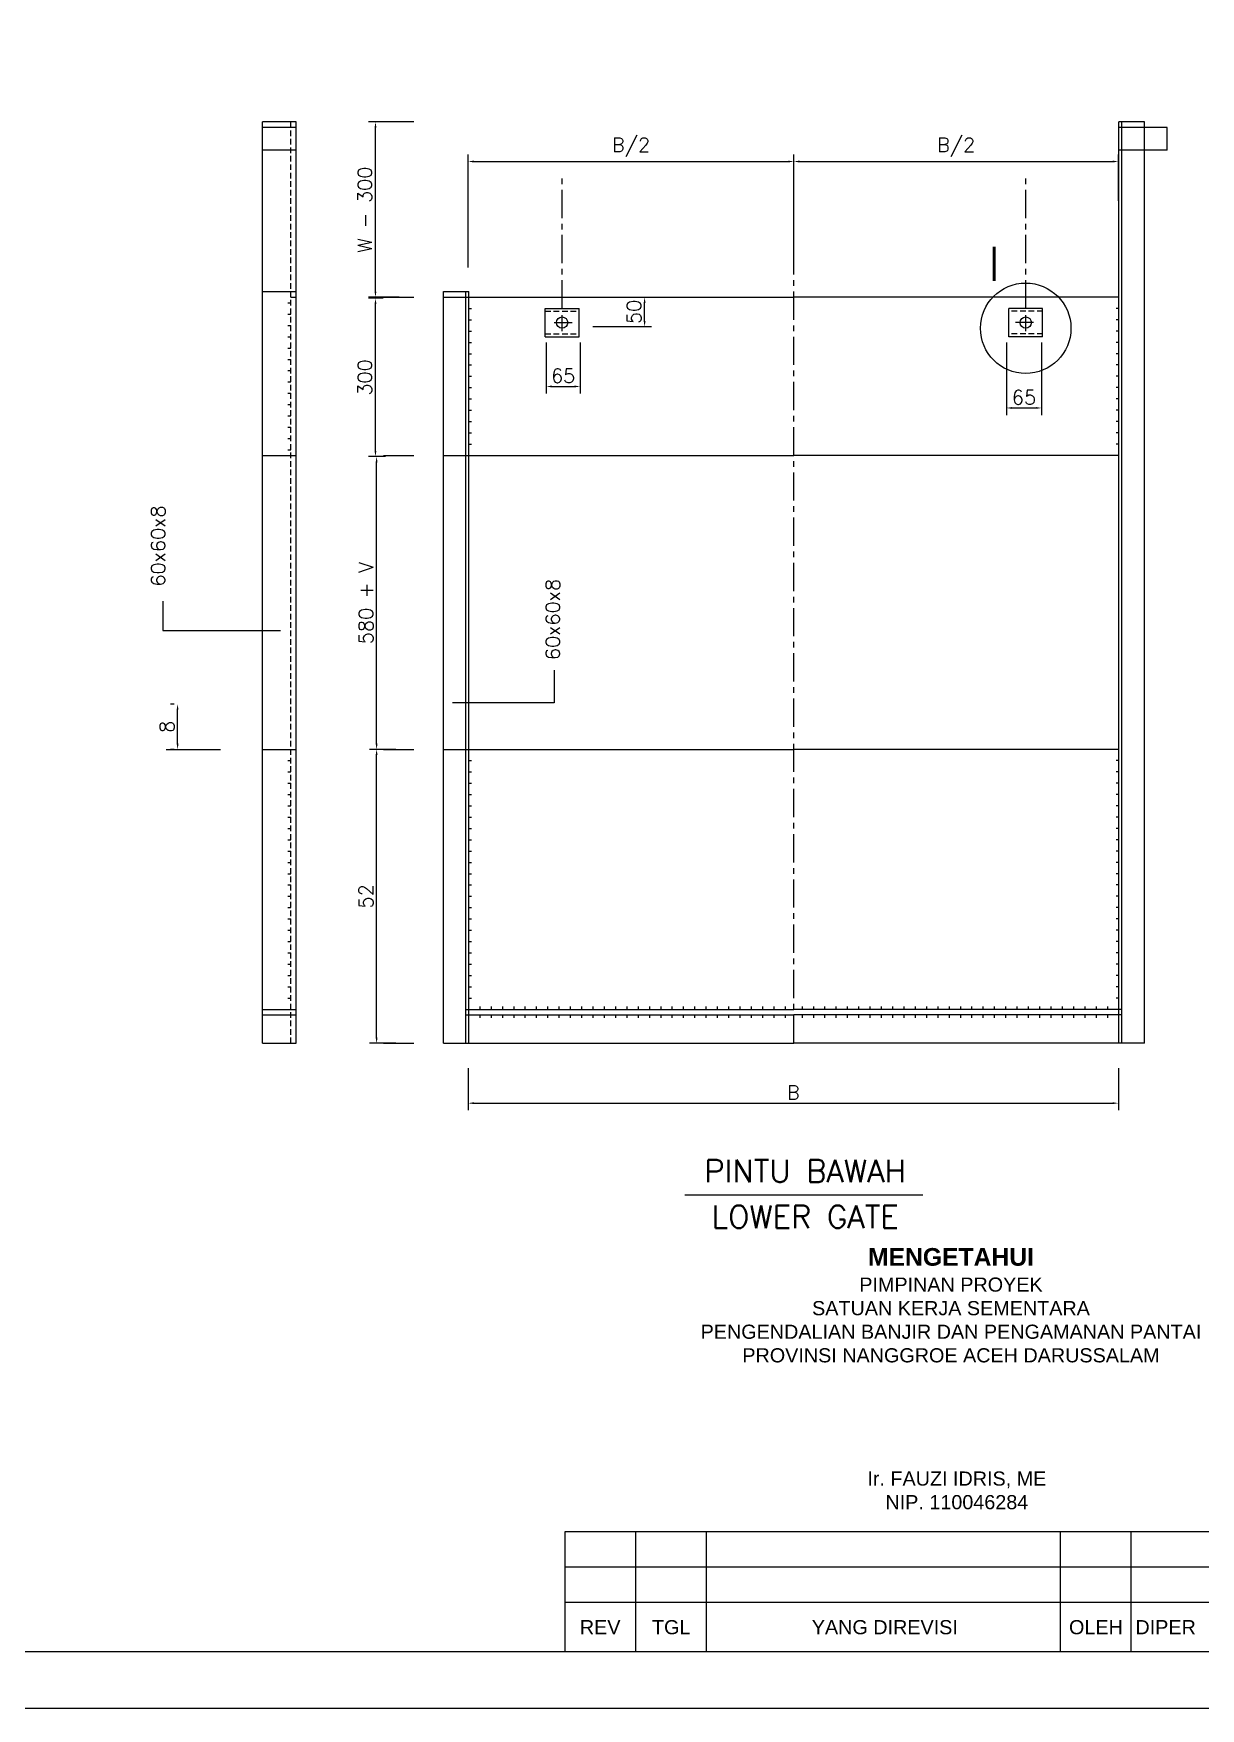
# Model space of a CAD drawing. Header units: metres. Extents: x 444 to 3227, y -3167 to -392.
# Drawn here: x 1840.7 to 2047.1, y -2417.5 to -2121.2 of the extents above; entities that cross this region are included whole.
import ezdxf
from ezdxf.enums import TextEntityAlignment as Align

# ---------------------------------------------------------------- set-up
doc = ezdxf.new("R2010")
doc.units = ezdxf.units.M
doc.linetypes.add('CENTERX2', pattern=[4, 2.5, -0.5, 0.5, -0.5])
doc.linetypes.add('DASHEDX2', pattern=[1.5, 1, -0.5])
doc.layers.get('DEFPOINTS').update_dxf_attribs({"linetype": 'CONTINUOUS'})
for name, color, linetype in [('BANGUNAN', 7, 'CONTINUOUS'), ('DIMENSI', 7, 'CONTINUOUS'), ('Grid', 12, 'CONTINUOUS'), ('KOP', 7, 'CONTINUOUS'), ('TEX', 7, 'CONTINUOUS')]:
    doc.layers.add(name, color=color, linetype=linetype)
doc.styles.get("Standard").update_dxf_attribs({"font": 'Simplex.shx', "height": 2.5})
doc.styles.add('STYLE1', font='arial.ttf', dxfattribs={"height": 0.2})
doc.dimstyles.get("Standard").update_dxf_attribs({"dimtxt": 0.18, "dimasz": 0.18, "dimexe": 0.18, "dimexo": 0.0625, "dimgap": 0.09, "dimtad": 0, "dimtih": 1, "dimtoh": 1, "dimdec": 4, "dimzin": 0, "dimdsep": 46, "dimtxsty": 'Standard', "dimcen": 0.09, "dimadec": 0, "dimazin": 0, "dimtfac": 1, "dimtdec": 4, "dimtofl": 0, "dimtmove": 0, "dimatfit": 3, "dimfxl": 1, "dimtolj": 1, "dimtzin": 0, "dimarcsym": 0})

# ---------------------------------------------------------------- blocks, each defined once
blk = doc.blocks.new('*D37')
at = {"layer": 'DEFPOINTS', "color": 0}
for p in [(1866.15, -2239.82), (1866.15, -2239.82), (1866.15, -2247.82)]:
    blk.add_point(p, dxfattribs=at)
at = {"layer": 'DIMENSI', "color": 1, "lineweight": -2}
for p, q in [((1865.53, -2239.82), (1864.9, -2239.82)), ((1866.15, -2246.82), (1866.15, -2240.82)), ((1865.53, -2247.82), (1864.9, -2247.82))]:
    blk.add_line(p, q, dxfattribs=at)
at = {"layer": 'DIMENSI', "color": 1}
for points in [[(1865.99, -2240.82), (1866.32, -2240.82), (1866.15, -2239.82)], [(1865.99, -2246.82), (1866.32, -2246.82), (1866.15, -2247.82)]]:
    blk.add_solid(points, dxfattribs=at)
at = {"layer": 'DIMENSI', "color": 2, "insert": (1864.28, -2243.82), "char_height": 2.5, "attachment_point": 5, "rotation": 90}
blk.add_mtext('\\A1;8', dxfattribs=at)
blk = doc.blocks.new('*D38')
at = {"layer": 'DEFPOINTS', "color": 0}
for p in [(1901.35, -2247.82), (1905.35, -2247.82), (1905.35, -2299.82)]:
    blk.add_point(p, dxfattribs=at)
at = {"layer": 'DIMENSI', "color": 1, "lineweight": -2}
for p, q in [((1904.73, -2247.82), (1900.1, -2247.82)), ((1901.35, -2298.82), (1901.35, -2248.82)), ((1904.73, -2299.82), (1900.1, -2299.82))]:
    blk.add_line(p, q, dxfattribs=at)
at = {"layer": 'DIMENSI', "color": 1}
for points in [[(1901.19, -2248.82), (1901.52, -2248.82), (1901.35, -2247.82)], [(1901.19, -2298.82), (1901.52, -2298.82), (1901.35, -2299.82)]]:
    blk.add_solid(points, dxfattribs=at)
at = {"layer": 'DIMENSI', "color": 2, "insert": (1899.48, -2273.82), "char_height": 2.5, "attachment_point": 5, "rotation": 90}
blk.add_mtext('\\A1;52', dxfattribs=at)
blk = doc.blocks.new('*D39')
at = {"layer": 'DEFPOINTS', "color": 0}
for p in [(1901.35, -2196.02), (1903.55, -2196.02), (1903.55, -2247.82)]:
    blk.add_point(p, dxfattribs=at)
at = {"layer": 'DIMENSI', "color": 1, "lineweight": -2}
for p, q in [((1902.93, -2196.02), (1900.1, -2196.02)), ((1901.35, -2246.82), (1901.35, -2197.02)), ((1902.93, -2247.82), (1900.1, -2247.82))]:
    blk.add_line(p, q, dxfattribs=at)
at = {"layer": 'DIMENSI', "color": 1}
for points in [[(1901.19, -2197.02), (1901.52, -2197.02), (1901.35, -2196.02)], [(1901.19, -2246.82), (1901.52, -2246.82), (1901.35, -2247.82)]]:
    blk.add_solid(points, dxfattribs=at)
at = {"layer": 'DIMENSI', "color": 2, "insert": (1899.48, -2221.92), "char_height": 2.5, "attachment_point": 5, "rotation": 90}
blk.add_mtext('\\A1;580 + V', dxfattribs=at)
blk = doc.blocks.new('*D40')
at = {"layer": 'DEFPOINTS', "color": 0}
for p in [(1901.15, -2168.02), (1903.15, -2168.02), (1903.15, -2196.02)]:
    blk.add_point(p, dxfattribs=at)
at = {"layer": 'DIMENSI', "color": 1, "lineweight": -2}
for p, q in [((1902.53, -2168.02), (1899.9, -2168.02)), ((1901.15, -2195.02), (1901.15, -2169.02)), ((1902.53, -2196.02), (1899.9, -2196.02))]:
    blk.add_line(p, q, dxfattribs=at)
at = {"layer": 'DIMENSI', "color": 1}
for points in [[(1900.99, -2169.02), (1901.32, -2169.02), (1901.15, -2168.02)], [(1900.99, -2195.02), (1901.32, -2195.02), (1901.15, -2196.02)]]:
    blk.add_solid(points, dxfattribs=at)
at = {"layer": 'DIMENSI', "color": 2, "insert": (1899.28, -2182.02), "char_height": 2.5, "attachment_point": 5, "rotation": 90}
blk.add_mtext('\\A1;300', dxfattribs=at)
blk = doc.blocks.new('*D41')
at = {"layer": 'DEFPOINTS', "color": 0}
for p in [(1901.15, -2136.82), (1905.95, -2136.82), (1905.95, -2167.82)]:
    blk.add_point(p, dxfattribs=at)
at = {"layer": 'DIMENSI', "color": 1, "lineweight": -2}
for p, q in [((1905.33, -2136.82), (1899.9, -2136.82)), ((1901.15, -2166.82), (1901.15, -2137.82)), ((1905.33, -2167.82), (1899.9, -2167.82))]:
    blk.add_line(p, q, dxfattribs=at)
at = {"layer": 'DIMENSI', "color": 1}
for points in [[(1900.99, -2137.82), (1901.32, -2137.82), (1901.15, -2136.82)], [(1900.99, -2166.82), (1901.32, -2166.82), (1901.15, -2167.82)]]:
    blk.add_solid(points, dxfattribs=at)
at = {"layer": 'DIMENSI', "color": 2, "insert": (1899.28, -2152.32), "char_height": 2.5, "attachment_point": 5, "rotation": 90}
blk.add_mtext('\\A1;W - 300 ', dxfattribs=at)
blk = doc.blocks.new('*D42')
at = {"layer": 'DEFPOINTS', "color": 0}
for p in [(1975.15, -2143.82), (1917.55, -2163.22), (1975.15, -2163.22)]:
    blk.add_point(p, dxfattribs=at)
at = {"layer": 'DIMENSI', "color": 1, "lineweight": -2}
for p, q in [((1917.55, -2162.59), (1917.55, -2142.57)), ((1975.15, -2162.59), (1975.15, -2142.57)), ((1918.55, -2143.82), (1974.15, -2143.82))]:
    blk.add_line(p, q, dxfattribs=at)
at = {"layer": 'DIMENSI', "color": 1}
for points in [[(1918.55, -2143.65), (1918.55, -2143.98), (1917.55, -2143.82)], [(1974.15, -2143.65), (1974.15, -2143.98), (1975.15, -2143.82)]]:
    blk.add_solid(points, dxfattribs=at)
at = {"layer": 'DIMENSI', "color": 2, "insert": (1946.35, -2141.29), "char_height": 2.5, "attachment_point": 5}
blk.add_mtext('\\A1;B/2', dxfattribs=at)
blk = doc.blocks.new('*D43')
at = {"layer": 'DEFPOINTS', "color": 0}
for p in [(2032.55, -2143.82), (1975.15, -2151.42), (2032.55, -2151.42)]:
    blk.add_point(p, dxfattribs=at)
at = {"layer": 'DIMENSI', "color": 1, "lineweight": -2}
for p, q in [((1975.15, -2150.79), (1975.15, -2142.57)), ((2032.55, -2150.79), (2032.55, -2142.57)), ((1976.15, -2143.82), (2031.55, -2143.82))]:
    blk.add_line(p, q, dxfattribs=at)
at = {"layer": 'DIMENSI', "color": 1}
for points in [[(1976.15, -2143.65), (1976.15, -2143.98), (1975.15, -2143.82)], [(2031.55, -2143.65), (2031.55, -2143.98), (2032.55, -2143.82)]]:
    blk.add_solid(points, dxfattribs=at)
at = {"layer": 'DIMENSI', "color": 2, "insert": (2003.85, -2141.29), "char_height": 2.5, "attachment_point": 5}
blk.add_mtext('\\A1;B/2', dxfattribs=at)
blk = doc.blocks.new('*D44')
at = {"layer": 'DEFPOINTS', "color": 0}
for p in [(1938.95, -2167.82), (1948.75, -2167.82), (1938.95, -2173.02)]:
    blk.add_point(p, dxfattribs=at)
at = {"layer": 'DIMENSI', "color": 1, "lineweight": -2}
for p, q in [((1939.58, -2167.82), (1950, -2167.82)), ((1948.75, -2172.02), (1948.75, -2168.82)), ((1939.58, -2173.02), (1950, -2173.02))]:
    blk.add_line(p, q, dxfattribs=at)
at = {"layer": 'DIMENSI', "color": 1}
for points in [[(1948.59, -2168.82), (1948.92, -2168.82), (1948.75, -2167.82)], [(1948.59, -2172.02), (1948.92, -2172.02), (1948.75, -2173.02)]]:
    blk.add_solid(points, dxfattribs=at)
at = {"layer": 'DIMENSI', "color": 2, "insert": (1946.88, -2170.42), "char_height": 2.5, "attachment_point": 5, "rotation": 90}
blk.add_mtext('\\A1;50', dxfattribs=at)
blk = doc.blocks.new('*D45')
at = {"layer": 'DEFPOINTS', "color": 0}
for p in [(1931.35, -2175.22), (1937.35, -2175.22), (1937.35, -2183.62)]:
    blk.add_point(p, dxfattribs=at)
at = {"layer": 'DIMENSI', "color": 1, "lineweight": -2}
for p, q in [((1931.35, -2175.84), (1931.35, -2184.87)), ((1937.35, -2175.84), (1937.35, -2184.87)), ((1932.35, -2183.62), (1936.35, -2183.62))]:
    blk.add_line(p, q, dxfattribs=at)
at = {"layer": 'DIMENSI', "color": 1}
for points in [[(1932.35, -2183.45), (1932.35, -2183.78), (1931.35, -2183.62)], [(1936.35, -2183.45), (1936.35, -2183.78), (1937.35, -2183.62)]]:
    blk.add_solid(points, dxfattribs=at)
at = {"layer": 'DIMENSI', "color": 2, "insert": (1934.35, -2181.74), "char_height": 2.5, "attachment_point": 5}
blk.add_mtext('\\A1;65', dxfattribs=at)
blk = doc.blocks.new('*D46')
at = {"layer": 'DEFPOINTS', "color": 0}
for p in [(2012.75, -2175.22), (2018.95, -2175.22), (2018.95, -2187.42)]:
    blk.add_point(p, dxfattribs=at)
at = {"layer": 'DIMENSI', "color": 1, "lineweight": -2}
for p, q in [((2012.75, -2175.84), (2012.75, -2188.67)), ((2018.95, -2175.84), (2018.95, -2188.67)), ((2013.75, -2187.42), (2017.95, -2187.42))]:
    blk.add_line(p, q, dxfattribs=at)
at = {"layer": 'DIMENSI', "color": 1}
for points in [[(2013.75, -2187.25), (2013.75, -2187.58), (2012.75, -2187.42)], [(2017.95, -2187.25), (2017.95, -2187.58), (2018.95, -2187.42)]]:
    blk.add_solid(points, dxfattribs=at)
at = {"layer": 'DIMENSI', "color": 2, "insert": (2015.85, -2185.54), "char_height": 2.5, "attachment_point": 5}
blk.add_mtext('\\A1;65', dxfattribs=at)
blk = doc.blocks.new('*D47')
at = {"layer": 'DEFPOINTS', "color": 0}
for p in [(1917.55, -2303.62), (2032.55, -2303.62), (2032.55, -2310.42)]:
    blk.add_point(p, dxfattribs=at)
at = {"layer": 'DIMENSI', "color": 1, "lineweight": -2}
for p, q in [((1917.55, -2304.24), (1917.55, -2311.67)), ((2032.55, -2304.24), (2032.55, -2311.67)), ((1918.55, -2310.42), (2031.55, -2310.42))]:
    blk.add_line(p, q, dxfattribs=at)
at = {"layer": 'DIMENSI', "color": 1}
for points in [[(1918.55, -2310.25), (1918.55, -2310.58), (1917.55, -2310.42)], [(2031.55, -2310.25), (2031.55, -2310.58), (2032.55, -2310.42)]]:
    blk.add_solid(points, dxfattribs=at)
at = {"layer": 'DIMENSI', "color": 2, "insert": (1975.05, -2308.54), "char_height": 2.5, "attachment_point": 5}
blk.add_mtext('\\A1;B', dxfattribs=at)

msp = doc.modelspace()

# ---------------------------------------------------------------- linework, layer by layer
at = {"layer": 'BANGUNAN', "color": 3}
for p, q in [((1881.15441, -2299.81517), (1881.15441, -2136.81517)), ((1887.15441, -2299.81517), (1887.15441, -2136.81517)), ((2037.15441, -2299.81517), (2037.15441, -2136.81517)), ((1913.15441, -2299.81517), (1913.15441, -2166.81517))]:
    msp.add_line(p, q, dxfattribs=at)
at = {"layer": 'BANGUNAN', "color": 2}
for p, q in [((1887.15441, -2136.81517), (1881.15441, -2136.81517)), ((1887.15441, -2137.81517), (1881.15441, -2137.81517)), ((1907.95441, -2136.81517), (1902.55441, -2136.81517)), ((2032.65441, -2299.81517), (2032.65441, -2136.81517)), ((2037.15441, -2136.81517), (2032.65441, -2136.81517)), ((2041.15441, -2137.81517), (2032.65441, -2137.81517)), ((2033.15441, -2299.81517), (2033.15441, -2136.81517)), ((2041.15441, -2141.81517), (2041.15441, -2137.81517)), ((1887.15441, -2141.81517), (1881.15441, -2141.81517)), ((2041.15441, -2141.81517), (2032.65441, -2141.81517)), ((1881.15441, -2166.81517), (1887.15441, -2166.81517)), ((1885.65441, -2168.81517), (1886.15441, -2168.81517)), ((1886.15441, -2167.81517), (1887.15441, -2167.81517)), ((1902.55441, -2167.81517), (1907.95441, -2167.81517)), ((1913.15441, -2166.81517), (1917.65441, -2166.81517)), ((1913.15441, -2167.81517), (1975.15441, -2167.81517)), ((1917.15441, -2299.81517), (1917.15441, -2166.81517)), ((1917.65441, -2299.81517), (1917.65441, -2166.81517)), ((2032.65441, -2167.81517), (1975.15441, -2167.81517)), ((1885.65441, -2170.81517), (1886.15441, -2170.81517)), ((1917.65441, -2169.81517), (1918.15441, -2169.81517)), ((1917.65441, -2171.81517), (1918.15441, -2171.81517)), ((1931.15441, -2174.81517), (1931.15441, -2169.81517)), ((1931.15441, -2169.81517), (1937.15441, -2169.81517)), ((1937.15441, -2174.81517), (1937.15441, -2169.81517)), ((2013.15441, -2174.81517), (2013.15441, -2169.81517)), ((2019.15441, -2169.81517), (2013.15441, -2169.81517)), ((2019.15441, -2174.81517), (2019.15441, -2169.81517)), ((2032.65441, -2169.81517), (2032.15441, -2169.81517)), ((2032.65441, -2171.81517), (2032.15441, -2171.81517)), ((1885.65441, -2172.81517), (1886.15441, -2172.81517)), ((1885.65441, -2174.81517), (1886.15441, -2174.81517)), ((1917.65441, -2173.81517), (1918.15441, -2173.81517)), ((1931.15441, -2174.81517), (1937.15441, -2174.81517)), ((2019.15441, -2174.81517), (2013.15441, -2174.81517)), ((2032.65441, -2173.81517), (2032.15441, -2173.81517)), ((1885.65441, -2176.81517), (1886.15441, -2176.81517)), ((1917.65441, -2175.81517), (1918.15441, -2175.81517)), ((1917.65441, -2177.81517), (1918.15441, -2177.81517)), ((2032.65441, -2175.81517), (2032.15441, -2175.81517)), ((2032.65441, -2177.81517), (2032.15441, -2177.81517)), ((1885.65441, -2178.81517), (1886.15441, -2178.81517)), ((1885.65441, -2180.81517), (1886.15441, -2180.81517)), ((1917.65441, -2179.81517), (1918.15441, -2179.81517)), ((2032.65441, -2179.81517), (2032.15441, -2179.81517)), ((1885.65441, -2182.81517), (1886.15441, -2182.81517)), ((1917.65441, -2181.81517), (1918.15441, -2181.81517)), ((1917.65441, -2183.81517), (1918.15441, -2183.81517)), ((2032.65441, -2181.81517), (2032.15441, -2181.81517)), ((2032.65441, -2183.81517), (2032.15441, -2183.81517)), ((1885.65441, -2184.81517), (1886.15441, -2184.81517)), ((1885.65441, -2186.81517), (1886.15441, -2186.81517)), ((1917.65441, -2185.81517), (1918.15441, -2185.81517)), ((2032.65441, -2185.81517), (2032.15441, -2185.81517)), ((1885.65441, -2188.81517), (1886.15441, -2188.81517)), ((1917.65441, -2187.81517), (1918.15441, -2187.81517)), ((1917.65441, -2189.81517), (1918.15441, -2189.81517)), ((2032.65441, -2187.81517), (2032.15441, -2187.81517)), ((2032.65441, -2189.81517), (2032.15441, -2189.81517)), ((1885.65441, -2190.81517), (1886.15441, -2190.81517)), ((1885.65441, -2192.81517), (1886.15441, -2192.81517)), ((1917.65441, -2191.81517), (1918.15441, -2191.81517)), ((2032.65441, -2191.81517), (2032.15441, -2191.81517)), ((1881.15441, -2195.81517), (1887.15441, -2195.81517)), ((1885.65441, -2194.81517), (1886.15441, -2194.81517)), ((1902.55441, -2195.81517), (1907.95441, -2195.81517)), ((1913.15441, -2195.81517), (1975.15441, -2195.81517)), ((1917.65441, -2193.81517), (1918.15441, -2193.81517)), ((2032.65441, -2195.81517), (1975.15441, -2195.81517)), ((2032.65441, -2193.81517), (2032.15441, -2193.81517)), ((1864.15441, -2247.81517), (1873.75441, -2247.81517)), ((1881.15441, -2247.81517), (1887.15441, -2247.81517)), ((1902.55441, -2247.81517), (1907.95441, -2247.81517)), ((1913.15441, -2247.81517), (1975.15441, -2247.81517)), ((2032.65441, -2247.81517), (1975.15441, -2247.81517)), ((1885.65441, -2249.81517), (1886.15441, -2249.81517)), ((1885.65441, -2251.81517), (1886.15441, -2251.81517)), ((1917.65441, -2249.81517), (1918.15441, -2249.81517)), ((1917.65441, -2251.81517), (1918.15441, -2251.81517)), ((2032.65441, -2249.81517), (2032.15441, -2249.81517)), ((2032.65441, -2251.81517), (2032.15441, -2251.81517)), ((1885.65441, -2253.81517), (1886.15441, -2253.81517)), ((1917.65441, -2253.81517), (1918.15441, -2253.81517)), ((2032.65441, -2253.81517), (2032.15441, -2253.81517)), ((1885.65441, -2255.81517), (1886.15441, -2255.81517)), ((1885.65441, -2257.81517), (1886.15441, -2257.81517)), ((1917.65441, -2255.81517), (1918.15441, -2255.81517)), ((1917.65441, -2257.81517), (1918.15441, -2257.81517)), ((2032.65441, -2255.81517), (2032.15441, -2255.81517)), ((2032.65441, -2257.81517), (2032.15441, -2257.81517)), ((1885.65441, -2259.81517), (1886.15441, -2259.81517)), ((1917.65441, -2259.81517), (1918.15441, -2259.81517)), ((2032.65441, -2259.81517), (2032.15441, -2259.81517)), ((1885.65441, -2261.81517), (1886.15441, -2261.81517)), ((1885.65441, -2263.81517), (1886.15441, -2263.81517)), ((1917.65441, -2261.81517), (1918.15441, -2261.81517)), ((1917.65441, -2263.81517), (1918.15441, -2263.81517)), ((2032.65441, -2261.81517), (2032.15441, -2261.81517)), ((2032.65441, -2263.81517), (2032.15441, -2263.81517)), ((1885.65441, -2265.81517), (1886.15441, -2265.81517)), ((1917.65441, -2265.81517), (1918.15441, -2265.81517)), ((2032.65441, -2265.81517), (2032.15441, -2265.81517)), ((1885.65441, -2267.81517), (1886.15441, -2267.81517)), ((1885.65441, -2269.81517), (1886.15441, -2269.81517)), ((1917.65441, -2267.81517), (1918.15441, -2267.81517)), ((1917.65441, -2269.81517), (1918.15441, -2269.81517)), ((2032.65441, -2267.81517), (2032.15441, -2267.81517)), ((2032.65441, -2269.81517), (2032.15441, -2269.81517)), ((1885.65441, -2271.81517), (1886.15441, -2271.81517)), ((1917.65441, -2271.81517), (1918.15441, -2271.81517)), ((2032.65441, -2271.81517), (2032.15441, -2271.81517)), ((1885.65441, -2273.81517), (1886.15441, -2273.81517)), ((1885.65441, -2275.81517), (1886.15441, -2275.81517)), ((1917.65441, -2273.81517), (1918.15441, -2273.81517)), ((1917.65441, -2275.81517), (1918.15441, -2275.81517)), ((2032.65441, -2273.81517), (2032.15441, -2273.81517)), ((2032.65441, -2275.81517), (2032.15441, -2275.81517)), ((1885.65441, -2277.81517), (1886.15441, -2277.81517)), ((1917.65441, -2277.81517), (1918.15441, -2277.81517)), ((2032.65441, -2277.81517), (2032.15441, -2277.81517)), ((1885.65441, -2279.81517), (1886.15441, -2279.81517)), ((1885.65441, -2281.81517), (1886.15441, -2281.81517)), ((1917.65441, -2279.81517), (1918.15441, -2279.81517)), ((1917.65441, -2281.81517), (1918.15441, -2281.81517)), ((2032.65441, -2279.81517), (2032.15441, -2279.81517)), ((2032.65441, -2281.81517), (2032.15441, -2281.81517)), ((1885.65441, -2283.81517), (1886.15441, -2283.81517)), ((1917.65441, -2283.81517), (1918.15441, -2283.81517)), ((2032.65441, -2283.81517), (2032.15441, -2283.81517)), ((1885.65441, -2285.81517), (1886.15441, -2285.81517)), ((1885.65441, -2287.81517), (1886.15441, -2287.81517)), ((1917.65441, -2285.81517), (1918.15441, -2285.81517)), ((1917.65441, -2287.81517), (1918.15441, -2287.81517)), ((2032.65441, -2285.81517), (2032.15441, -2285.81517)), ((2032.65441, -2287.81517), (2032.15441, -2287.81517)), ((1885.65441, -2289.81517), (1886.15441, -2289.81517)), ((1917.65441, -2289.81517), (1918.15441, -2289.81517)), ((2032.65441, -2289.81517), (2032.15441, -2289.81517)), ((1885.65441, -2291.81517), (1886.15441, -2291.81517)), ((1917.65441, -2291.81517), (1918.15441, -2291.81517)), ((1919.65441, -2293.81517), (1919.65441, -2293.31517)), ((1921.65441, -2293.81517), (1921.65441, -2293.31517)), ((1923.65441, -2293.81517), (1923.65441, -2293.31517)), ((1925.65441, -2293.81517), (1925.65441, -2293.31517)), ((1927.65441, -2293.81517), (1927.65441, -2293.31517)), ((1929.65441, -2293.81517), (1929.65441, -2293.31517)), ((1931.65441, -2293.81517), (1931.65441, -2293.31517)), ((1933.65441, -2293.81517), (1933.65441, -2293.31517)), ((1935.65441, -2293.81517), (1935.65441, -2293.31517)), ((1937.65441, -2293.81517), (1937.65441, -2293.31517)), ((1939.65441, -2293.81517), (1939.65441, -2293.31517)), ((1941.65441, -2293.81517), (1941.65441, -2293.31517)), ((1943.65441, -2293.81517), (1943.65441, -2293.31517)), ((1945.65441, -2293.81517), (1945.65441, -2293.31517)), ((1947.65441, -2293.81517), (1947.65441, -2293.31517)), ((1949.65441, -2293.81517), (1949.65441, -2293.31517)), ((1951.65441, -2293.81517), (1951.65441, -2293.31517)), ((1953.65441, -2293.81517), (1953.65441, -2293.31517)), ((1955.65441, -2293.81517), (1955.65441, -2293.31517)), ((1957.65441, -2293.81517), (1957.65441, -2293.31517)), ((1959.65441, -2293.81517), (1959.65441, -2293.31517)), ((1961.65441, -2293.81517), (1961.65441, -2293.31517)), ((1963.65441, -2293.81517), (1963.65441, -2293.31517)), ((1965.65441, -2293.81517), (1965.65441, -2293.31517)), ((1967.65441, -2293.81517), (1967.65441, -2293.31517)), ((1969.65441, -2293.81517), (1969.65441, -2293.31517)), ((1971.65441, -2293.81517), (1971.65441, -2293.31517)), ((1973.65441, -2293.81517), (1973.65441, -2293.31517)), ((1976.65441, -2293.81517), (1976.65441, -2293.31517)), ((1978.65441, -2293.81517), (1978.65441, -2293.31517)), ((1980.65441, -2293.81517), (1980.65441, -2293.31517)), ((1982.65441, -2293.81517), (1982.65441, -2293.31517)), ((1984.65441, -2293.81517), (1984.65441, -2293.31517)), ((1986.65441, -2293.81517), (1986.65441, -2293.31517)), ((1988.65441, -2293.81517), (1988.65441, -2293.31517)), ((1990.65441, -2293.81517), (1990.65441, -2293.31517)), ((1992.65441, -2293.81517), (1992.65441, -2293.31517)), ((1994.65441, -2293.81517), (1994.65441, -2293.31517)), ((1996.65441, -2293.81517), (1996.65441, -2293.31517)), ((1998.65441, -2293.81517), (1998.65441, -2293.31517)), ((2000.65441, -2293.81517), (2000.65441, -2293.31517)), ((2002.65441, -2293.81517), (2002.65441, -2293.31517)), ((2004.65441, -2293.81517), (2004.65441, -2293.31517)), ((2006.65441, -2293.81517), (2006.65441, -2293.31517)), ((2008.65441, -2293.81517), (2008.65441, -2293.31517)), ((2010.65441, -2293.81517), (2010.65441, -2293.31517)), ((2012.65441, -2293.81517), (2012.65441, -2293.31517)), ((2014.65441, -2293.81517), (2014.65441, -2293.31517)), ((2016.65441, -2293.81517), (2016.65441, -2293.31517)), ((2018.65441, -2293.81517), (2018.65441, -2293.31517)), ((2020.65441, -2293.81517), (2020.65441, -2293.31517)), ((2022.65441, -2293.81517), (2022.65441, -2293.31517)), ((2024.65441, -2293.81517), (2024.65441, -2293.31517)), ((2026.65441, -2293.81517), (2026.65441, -2293.31517)), ((2028.65441, -2293.81517), (2028.65441, -2293.31517)), ((2030.65441, -2293.81517), (2030.65441, -2293.31517)), ((2032.65441, -2291.81517), (2032.15441, -2291.81517)), ((1881.15441, -2293.81517), (1887.15441, -2293.81517)), ((1881.15441, -2294.81517), (1887.15441, -2294.81517)), ((1917.15441, -2293.81517), (1975.15441, -2293.81517)), ((1917.15441, -2294.81517), (1975.15441, -2294.81517)), ((1917.65441, -2295.31517), (1917.65441, -2294.81517)), ((1919.65441, -2295.31517), (1919.65441, -2294.81517)), ((1921.65441, -2295.31517), (1921.65441, -2294.81517)), ((1923.65441, -2295.31517), (1923.65441, -2294.81517)), ((1925.65441, -2295.31517), (1925.65441, -2294.81517)), ((1927.65441, -2295.31517), (1927.65441, -2294.81517)), ((1929.65441, -2295.31517), (1929.65441, -2294.81517)), ((1931.65441, -2295.31517), (1931.65441, -2294.81517)), ((1933.65441, -2295.31517), (1933.65441, -2294.81517)), ((1935.65441, -2295.31517), (1935.65441, -2294.81517)), ((1937.65441, -2295.31517), (1937.65441, -2294.81517)), ((1939.65441, -2295.31517), (1939.65441, -2294.81517)), ((1941.65441, -2295.31517), (1941.65441, -2294.81517)), ((1943.65441, -2295.31517), (1943.65441, -2294.81517)), ((1945.65441, -2295.31517), (1945.65441, -2294.81517)), ((1947.65441, -2295.31517), (1947.65441, -2294.81517)), ((1949.65441, -2295.31517), (1949.65441, -2294.81517)), ((1951.65441, -2295.31517), (1951.65441, -2294.81517)), ((1953.65441, -2295.31517), (1953.65441, -2294.81517)), ((1955.65441, -2295.31517), (1955.65441, -2294.81517)), ((1957.65441, -2295.31517), (1957.65441, -2294.81517)), ((1959.65441, -2295.31517), (1959.65441, -2294.81517)), ((1961.65441, -2295.31517), (1961.65441, -2294.81517)), ((1963.65441, -2295.31517), (1963.65441, -2294.81517)), ((1965.65441, -2295.31517), (1965.65441, -2294.81517)), ((1967.65441, -2295.31517), (1967.65441, -2294.81517)), ((1969.65441, -2295.31517), (1969.65441, -2294.81517)), ((1971.65441, -2295.31517), (1971.65441, -2294.81517)), ((1973.65441, -2295.31517), (1973.65441, -2294.81517)), ((2033.15441, -2293.81517), (1975.15441, -2293.81517)), ((2033.15441, -2294.81517), (1975.15441, -2294.81517)), ((1976.65441, -2295.31517), (1976.65441, -2294.81517)), ((1978.65441, -2295.31517), (1978.65441, -2294.81517)), ((1980.65441, -2295.31517), (1980.65441, -2294.81517)), ((1982.65441, -2295.31517), (1982.65441, -2294.81517)), ((1984.65441, -2295.31517), (1984.65441, -2294.81517)), ((1986.65441, -2295.31517), (1986.65441, -2294.81517)), ((1988.65441, -2295.31517), (1988.65441, -2294.81517)), ((1990.65441, -2295.31517), (1990.65441, -2294.81517)), ((1992.65441, -2295.31517), (1992.65441, -2294.81517)), ((1994.65441, -2295.31517), (1994.65441, -2294.81517)), ((1996.65441, -2295.31517), (1996.65441, -2294.81517)), ((1998.65441, -2295.31517), (1998.65441, -2294.81517)), ((2000.65441, -2295.31517), (2000.65441, -2294.81517)), ((2002.65441, -2295.31517), (2002.65441, -2294.81517)), ((2004.65441, -2295.31517), (2004.65441, -2294.81517)), ((2006.65441, -2295.31517), (2006.65441, -2294.81517)), ((2008.65441, -2295.31517), (2008.65441, -2294.81517)), ((2010.65441, -2295.31517), (2010.65441, -2294.81517)), ((2012.65441, -2295.31517), (2012.65441, -2294.81517)), ((2014.65441, -2295.31517), (2014.65441, -2294.81517)), ((2016.65441, -2295.31517), (2016.65441, -2294.81517)), ((2018.65441, -2295.31517), (2018.65441, -2294.81517)), ((2020.65441, -2295.31517), (2020.65441, -2294.81517)), ((2022.65441, -2295.31517), (2022.65441, -2294.81517)), ((2024.65441, -2295.31517), (2024.65441, -2294.81517)), ((2026.65441, -2295.31517), (2026.65441, -2294.81517)), ((2028.65441, -2295.31517), (2028.65441, -2294.81517)), ((2030.65441, -2295.31517), (2030.65441, -2294.81517)), ((2032.65441, -2295.31517), (2032.65441, -2294.81517)), ((1881.15441, -2299.81517), (1887.15441, -2299.81517)), ((1902.55441, -2299.81517), (1907.95441, -2299.81517)), ((1913.15441, -2299.81517), (1975.15441, -2299.81517)), ((2037.15441, -2299.81517), (1975.15441, -2299.81517))]:
    msp.add_line(p, q, dxfattribs=at)
at = {"layer": 'BANGUNAN', "color": 2, "linetype": 'DASHEDX2'}
for p, q in [((1886.15441, -2299.81517), (1886.15441, -2136.81517)), ((1931.15441, -2170.31517), (1937.15441, -2170.31517)), ((2019.15441, -2170.31517), (2013.15441, -2170.31517)), ((1931.15441, -2174.31517), (1937.15441, -2174.31517)), ((2019.15441, -2174.31517), (2013.15441, -2174.31517))]:
    msp.add_line(p, q, dxfattribs=at)
at = {"layer": 'BANGUNAN', "color": 1, "linetype": 'CENTERX2', "ltscale": 2}
for p, q in [((1934.15441, -2169.81517), (1934.15441, -2146.81517)), ((2016.15441, -2169.81517), (2016.15441, -2146.81517)), ((1975.15441, -2299.81517), (1975.15441, -2154.01517)), ((1975.15441, -2299.81517), (1975.15441, -2154.01517))]:
    msp.add_line(p, q, dxfattribs=at)
at = {"layer": 'BANGUNAN', "color": 1}
for p, q in [((1934.15441, -2173.81517), (1934.15441, -2171.01517)), ((2016.15441, -2173.81517), (2016.15441, -2171.01517)), ((1932.75441, -2172.31517), (1935.95441, -2172.31517)), ((2017.55441, -2172.31517), (2014.35441, -2172.31517))]:
    msp.add_line(p, q, dxfattribs=at)
for centre, radius in [((2016.15441, -2173.31517), 8), ((1934.15441, -2172.31517), 1), ((2016.15441, -2172.31517), 1)]:
    msp.add_circle(centre, radius, dxfattribs=at)
at = {"layer": 'DIMENSI', "color": 2}
for p, q in [((1863.55441, -2221.61517), (1863.55441, -2226.81517)), ((1863.55441, -2226.81517), (1884.35441, -2226.81517)), ((1932.75441, -2233.81517), (1932.75441, -2239.61517)), ((1932.75441, -2239.61517), (1914.75441, -2239.61517))]:
    msp.add_line(p, q, dxfattribs=at)
at = {"layer": 'Grid', "color": 23}
for p, q in [((2059.75303, -2392.50203), (1934.64864, -2392.50203)), ((2059.75303, -2392.50264), (1934.64864, -2392.50264)), ((2059.75303, -2398.75725), (1934.64864, -2398.75725)), ((2059.75303, -2398.75786), (1934.64864, -2398.75786))]:
    msp.add_line(p, q, dxfattribs=at)
at = {"layer": 'KOP', "color": 25}
for p, q in [((2059.75303, -2386.24681), (1934.64864, -2386.24681)), ((1934.64864, -2386.24681), (1934.64864, -2407.51455)), ((2059.75303, -2386.24742), (1934.64864, -2386.24742)), ((1934.64864, -2386.24742), (1934.64864, -2407.51517)), ((2241.15441, -2407.51517), (1934.64864, -2407.51517))]:
    msp.add_line(p, q, dxfattribs=at)
at = {"layer": 'KOP', "color": 22}
for p, q in [((1947.15908, -2386.24681), (1947.15908, -2407.51455)), ((1947.15908, -2386.24742), (1947.15908, -2407.51517)), ((1959.66952, -2386.24681), (1959.66952, -2407.51455)), ((1959.66952, -2386.24742), (1959.66952, -2407.51517)), ((2022.22172, -2386.24681), (2022.22172, -2407.51455)), ((2022.22172, -2386.24742), (2022.22172, -2407.51517)), ((2034.73215, -2386.24681), (2034.73215, -2407.51455)), ((2034.73215, -2386.24742), (2034.73215, -2407.51517))]:
    msp.add_line(p, q, dxfattribs=at)
at = {"layer": 'KOP', "color": 9}
msp.add_lwpolyline([(2251.15441, -1823.51517), (2251.15441, -2417.51517), (1410.15441, -2417.51517), (1410.15441, -1823.51517)], close=True, dxfattribs=at)
at = {"layer": 'KOP', "color": 130}
msp.add_lwpolyline([(1460.15441, -2407.51517), (1460.15441, -1833.51517), (2241.15441, -1833.51517), (2241.15441, -2407.51517)], close=True, dxfattribs=at)
at = {"layer": 'TEX', "color": 3}
msp.add_line((1955.85441, -2326.61517), (1997.95441, -2326.61517), dxfattribs=at)

# ---------------------------------------------------------------- texts
at = {"layer": 'DIMENSI', "color": 2}
for p in [(1863.95441, -2219.01517), (1933.75441, -2232.01517)]:
    msp.add_text('60x60x8', height=2.5, rotation=90, dxfattribs=at).set_placement(p)
at = {"layer": 'KOP', "attachment_point": 2, "style": 'STYLE1'}
for s, insert, char_height, width in [('{\\fArial|b1|i0|c0|p34;MENGETAHUI\\P\\fArial|b0|i0|c0|p34;\\H0.8x;PIMPINAN PROYEK\\PSATUAN KERJA SEMENTARA \\PPENGENDALIAN BANJIR DAN PENGAMANAN PANTAI\\PPROVINSI NANGGROE ACEH DARUSSALAM}', (2002.93892, -2336.04732), 3.1276099, 102.36315), ('Ir. FAUZI IDRIS, ME\\PNIP. 110046284', (2003.97851, -2375.58183), 2.5020879, 61.9515), ('REV', (1940.89193, -2401.87495), 2.502088, 12.4979292), ('TGL', (1953.45324, -2401.87495), 2.502088, 12.4979292), ('YANG DIREVISI', (1991.23759, -2401.87495), 2.5020879, 62.0685262), ('OLEH', (2028.57394, -2401.87495), 2.502088, 12.4979292), ('DIPER', (2040.90307, -2401.87495), 2.502088, 12.4979292)]:
    msp.add_mtext(s, dxfattribs=dict(at, insert=insert, char_height=char_height, width=width))
at = {"layer": 'TEX', "color": 4}
msp.add_text('I', height=6, dxfattribs=at).set_placement((2009.55441, -2164.91517))
at = {"layer": 'TEX', "color": 3}
for s, p in [('PINTU BAWAH', (1977.15441, -2324.41517)), ('LOWER GATE', (1977.15441, -2332.51517))]:
    msp.add_text(s, height=4, dxfattribs=at).set_placement(p, align=Align.CENTER)

# ---------------------------------------------------------------- dimensions: what is measured, and where the dimension line sits
at = {"layer": 'DIMENSI'}
for p1, p2, distance, text, picture, middle in [((1905.95441, -2167.81517), (1905.95441, -2136.81517), 4.8, 'W - 300 ', '*D41', (1899.27941, -2152.31517)), ((1917.55441, -2163.21517), (1975.15441, -2163.21517), 19.4, 'B/2', '*D42', (1946.35441, -2141.28541)), ((1975.15441, -2151.41517), (2032.55441, -2151.41517), 7.6, 'B/2', '*D43', (2003.85441, -2141.28541)), ((1903.15441, -2196.01517), (1903.15441, -2168.01517), 2, '300', '*D40', (1899.27941, -2182.01517)), ((1931.35441, -2175.21517), (1937.35441, -2175.21517), -8.4, '65', '*D45', (1934.35441, -2181.74017)), ((2012.75441, -2175.21517), (2018.95441, -2175.21517), -12.2, '65', '*D46', (2015.85441, -2185.54017)), ((1903.55441, -2247.81517), (1903.55441, -2196.01517), 2.2, '580 + V', '*D39', (1899.47941, -2221.91517))]:
    dim = msp.add_aligned_dim(p1=p1, p2=p2, distance=distance, text=text, dimstyle='Standard', override={"dimtxt": 1, "dimasz": 1, "dimexe": 1.25, "dimexo": 0.625, "dimgap": 0.625, "dimtad": 1, "dimtih": 0, "dimtoh": 0, "dimzin": 8, "dimlunit": 6, "dimcen": 1, "dimclrd": 1, "dimclre": 1, "dimclrt": 2, "dimtofl": 1}, dxfattribs=at)
    dim.commit()
    dim.dimension.update_dxf_attribs({"geometry": picture, "text_midpoint": middle})
for base, p1, p2, angle, text, picture, middle in [((1948.75441, -2167.81517), (1938.95441, -2173.01517), (1938.95441, -2167.81517), 90, '50', '*D44', (1948.75441, -2170.41517)), ((2032.55441, -2310.41517), (1917.55441, -2303.61517), (2032.55441, -2303.61517), 0, 'B', '*D47', (1975.05441, -2310.41517))]:
    dim = msp.add_linear_dim(base=base, p1=p1, p2=p2, angle=angle, text=text, dimstyle='Standard', override={"dimtxt": 1, "dimasz": 1, "dimexe": 1.25, "dimexo": 0.625, "dimgap": 0.625, "dimtad": 1, "dimtih": 0, "dimtoh": 0, "dimzin": 8, "dimlunit": 6, "dimcen": 1, "dimclrd": 1, "dimclre": 1, "dimclrt": 2, "dimtofl": 1}, dxfattribs=at)
    dim.commit()
    dim.dimension.update_dxf_attribs({"geometry": picture, "text_midpoint": middle, "dimtype": 161})
for p1, p2, distance, picture, middle in [((1866.15441, -2247.81517), (1866.15441, -2239.81517), 0, '*D37', (1864.27941, -2243.81517)), ((1905.35441, -2299.81517), (1905.35441, -2247.81517), 4, '*D38', (1899.47941, -2273.81517))]:
    dim = msp.add_aligned_dim(p1=p1, p2=p2, distance=distance, dimstyle='Standard', override={"dimtxt": 1, "dimasz": 1, "dimexe": 1.25, "dimexo": 0.625, "dimgap": 0.625, "dimtad": 1, "dimtih": 0, "dimtoh": 0, "dimzin": 8, "dimlunit": 6, "dimcen": 1, "dimclrd": 1, "dimclre": 1, "dimclrt": 2, "dimtofl": 1}, dxfattribs=at)
    dim.commit()
    dim.dimension.update_dxf_attribs({"geometry": picture, "text_midpoint": middle})

doc.saveas('drawing.dxf')
